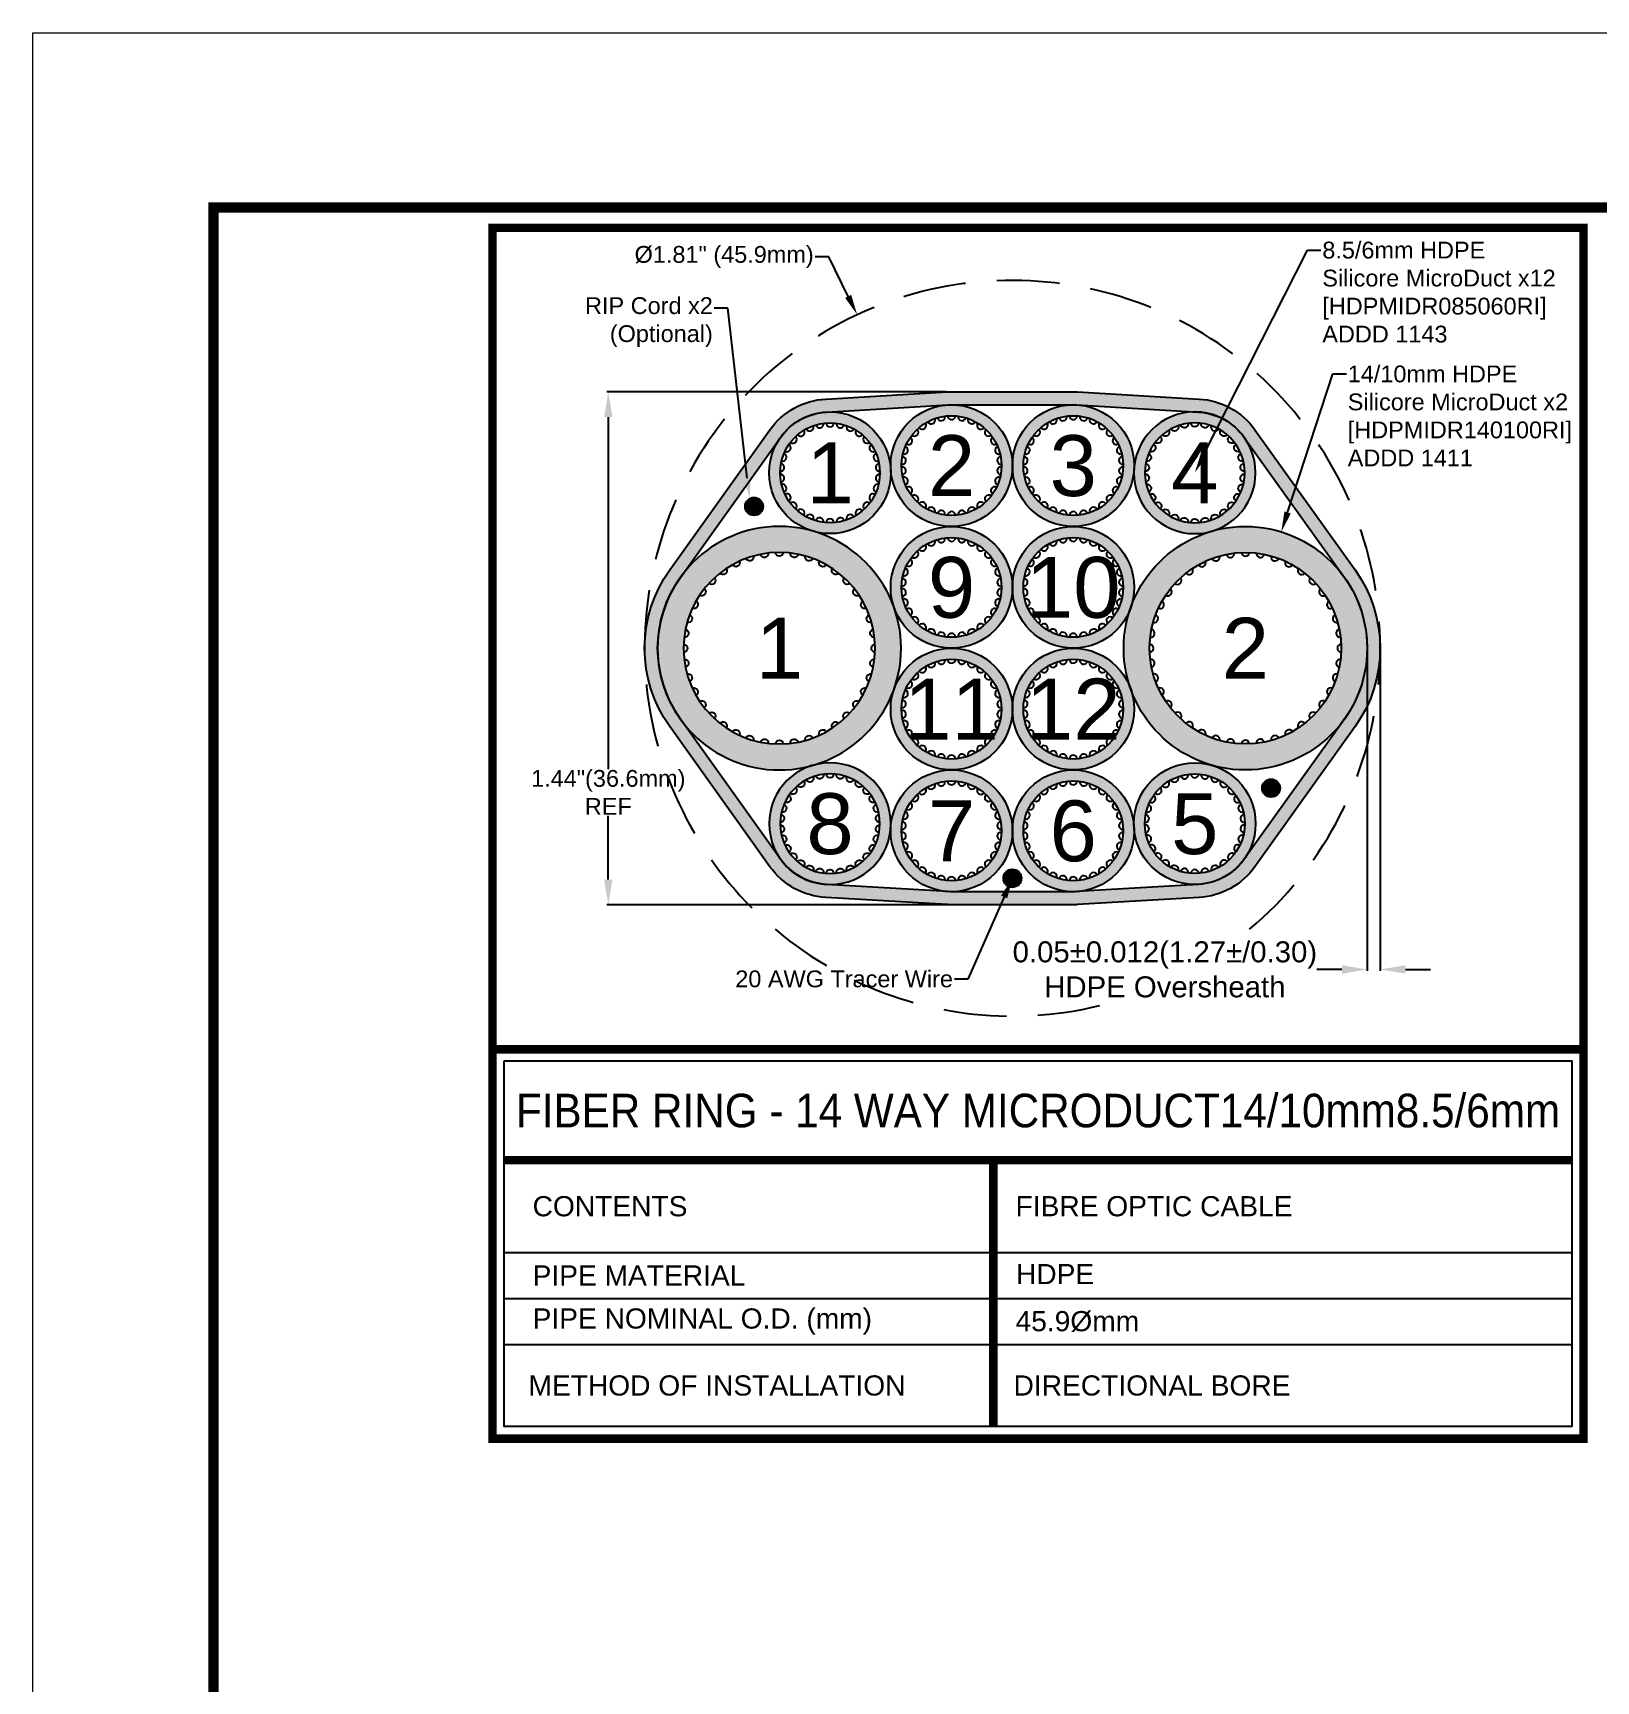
# Paper-space layout 'A-telMax Details' of a CAD drawing. Header units: metres. Extents: x 0 to 2556, y -256 to 559.
# Drawn here: x 0 to 186.1, y 362.6 to 558.8 of the extents above; entities that cross this region are included whole.
import ezdxf
from ezdxf import colors
from ezdxf.entities.mleader import LeaderData, LeaderLine
from ezdxf.enums import TextEntityAlignment as Align
from ezdxf.math import Vec2, Vec3

# ---------------------------------------------------------------- set-up
doc = ezdxf.new("R2010")
doc.units = ezdxf.units.M
doc.header["$LTSCALE"] = 10
doc.header["$MEASUREMENT"] = 0
doc.linetypes.add('( Dashed )', pattern=[0.75, 0.5, -0.25])
for name, color, linetype in [('DTS_DIMENSIONS', 7, 'Continuous'), ('Duct 14Wway 1(Blue)', 5, 'Continuous'), ('Duct 14Wway 10(Purple)', 195, 'Continuous'), ('Duct 14Wway 11(Rose)', 221, 'Continuous'), ('Duct 14Wway 12(Aqua)', 133, 'Continuous'), ('Duct 14Wway 2(Orange)', 20, 'Continuous'), ('Duct 14Wway 3(Green)', 102, 'Continuous'), ('Duct 14Wway 4(Brown)', 27, 'Continuous'), ('Duct 14Wway 5(Slate)', 8, 'Continuous'), ('Duct 14Wway 6(White)', 7, 'Continuous'), ('Duct 14Wway 7(Red)', 1, 'Continuous'), ('Duct 14Wway 8(Black)', 250, 'Continuous'), ('Duct 14Wway 9(Yellow)', 2, 'Continuous'), ('Duct 14Wway L2(Orange)', 32, 'Continuous'), ('Duct 2 (Orange)', 30, 'Continuous')]:
    doc.layers.add(name, color=color, linetype=linetype)
doc.layers.add('VIEWPORT', color=1, linetype='Continuous', lineweight=0, plot=False)
doc.styles.add('ARIAL', font='arial.ttf')
doc.styles.get("Standard").update_dxf_attribs({"font": 'arial.ttf'})
doc.dimstyles.get("Standard").update_dxf_attribs({"dimtxt": 0.18, "dimasz": 0.18, "dimexe": 0.18, "dimexo": 0.0625, "dimgap": 0.09, "dimtad": 0, "dimtih": 1, "dimtoh": 1, "dimdec": 0, "dimzin": 0, "dimdsep": 46, "dimtxsty": 'Standard', "dimcen": 0.09, "dimadec": 0, "dimazin": 0, "dimtfac": 1, "dimtdec": 0, "dimtofl": 0, "dimtmove": 0, "dimatfit": 3, "dimfxl": 1, "dimtolj": 1, "dimtzin": 0, "dimarcsym": 0})

# ---------------------------------------------------------------- blocks, each defined once
blk = doc.blocks.new('*U60')
at = {"color": 7, "ltscale": 1.5}
blk.add_arc((9.196297532441296e-18, 0.1183446436007358), 0.2256472439528661, 182.8048880000791, 357.1951119999209, dxfattribs=at)
blk = doc.blocks.new('*U61')
at = {"color": 0, "linetype": 'ByBlock', "lineweight": -2, "transparency": 16777216}
for p, rotation in [((-1.119152136849584, 12.25025463938641), 24), ((-0.5720773306656363, 12.42801001922838), 11.99999999999999), ((0.5720773306656348, 12.42801001922838), 348.0000000000001), ((1.119152136849584, 12.25025463938641), 336), ((-2.044792702059896, 11.5777374031142), 48.00000000000002), ((-1.617314624365428, 11.96264039311897), 35.99999999999999), ((1.617314624365427, 11.96264039311897), 324.0000000000001), ((2.044792702059893, 11.5777374031142), 312.0000000000001), ((-2.616870032725532, 10.58687040054294), 72), ((-2.382903526670337, 11.11236777700479), 60.00000000000001), ((2.382903526670335, 11.11236777700479), 300.0000000000001), ((2.616870032725532, 10.58687040054294), 288.0000000000001), ((-2.736466761215013, 10.02421203069621), 84.00000000000003), ((-2.736466761215012, 9.448983538161317), 96), ((2.736466761215012, 10.02421203069621), 276.0000000000001), ((2.736466761215012, 9.448983538161317), 264), ((-2.616870032725532, 8.886325168314587), 108), ((-2.382903526670337, 8.360827791852735), 120), ((2.382903526670337, 8.360827791852737), 240), ((2.616870032725533, 8.88632516831459), 252.0000000000001), ((-2.044792702059896, 7.895458165743324), 132), ((-1.617314624365429, 7.510555175738561), 144), ((1.61731462436543, 7.510555175738562), 216), ((2.044792702059896, 7.895458165743325), 228), ((-1.119152136849582, 7.222940929471113), 156.0000000000001), ((-0.572077330665635, 7.045185549629149), 168.0000000000001), ((-5.05449695331363e-16, 6.985057799276708), 180), ((0.5720773306656365, 7.045185549629149), 192), ((1.119152136849585, 7.222940929471115), 204)]:
    blk.add_blockref('*U60', p, dxfattribs=dict(at, rotation=rotation))
blk.add_blockref('*U60', (1.68483231777121e-16, 12.48813776958082), dxfattribs=at)
blk = doc.blocks.new('D14L')
at = {"ltscale": 1.5}
h = blk.add_hatch(color=0, dxfattribs=at)
h.dxf.hatch_style = 1
edge = h.paths.add_edge_path(flags=17)
edge.add_arc((0, 0), 2.869884628752791, 0, 360)
edge = h.paths.add_edge_path()
edge.add_arc((0, 0), 3.5, 0, 360)
at = {"color": 7}
for radius in [3.5, 2.869884628752791]:
    blk.add_circle((0, 0), radius, dxfattribs=at)
blk.add_blockref('*U61', (0, -9.736597784428763))
at = {"color": 7, "ltscale": 1.5, "style": 'ARIAL'}
blk.add_attdef('ID', text='', height=3.5, dxfattribs=at).set_placement((0, 0), align=Align.MIDDLE_CENTER)
blk = doc.blocks.new('*U58')
at = {"color": 7, "ltscale": 1.5}
blk.add_arc((9.196297532441296e-18, 0.1183446436007358), 0.2256472439528661, 182.8048880000791, 357.1951119999209, dxfattribs=at)
blk = doc.blocks.new('*U59')
at = {"color": 0, "linetype": 'ByBlock', "lineweight": -2, "transparency": 16777216}
for p, rotation in [((-0.8439475812499545, 15.065073103852), 8.999999999999984), ((0.8439475812499552, 15.065073103852), 351), ((-3.1710399740815, 14.10115987384592), 36), ((-2.449231274368561, 14.54348481391627), 27), ((-1.667114372148096, 14.86744824217722), 17.99999999999997), ((1.667114372148096, 14.86744824217722), 342.0000000000001), ((2.449231274368561, 14.54348481391627), 333), ((3.171039974081501, 14.10115987384592), 324), ((-3.814767145554251, 13.55136492998301), 45.00000000000001), ((3.814767145554252, 13.55136492998301), 315), ((-4.806887029487505, 12.18582905879732), 63.00000000000001), ((-4.364562089417156, 12.90763775851027), 54), ((4.364562089417157, 12.90763775851027), 306), ((4.806887029487505, 12.18582905879732), 297), ((-5.130850457748454, 11.40371215657686), 72), ((5.130850457748454, 11.40371215657686), 288), ((-5.328475319423241, 10.58054536567872), 81), ((5.328475319423242, 10.58054536567871), 278.9999999999999), ((-5.394895434538121, 9.736597784428763), 90), ((5.394895434538121, 9.736597784428763), 270), ((-5.328475319423242, 8.892650203178809), 99.00000000000001), ((5.328475319423241, 8.892650203178807), 261), ((-5.130850457748455, 8.069483412280668), 108), ((5.130850457748454, 8.069483412280666), 252), ((-4.806887029487505, 7.287366510060203), 117), ((-4.364562089417157, 6.565557810347263), 126), ((4.364562089417156, 6.565557810347261), 234), ((4.806887029487505, 7.287366510060202), 243), ((-3.814767145554252, 5.921830638874512), 135), ((3.81476714555425, 5.921830638874511), 225), ((-3.171039974081502, 5.372035695011608), 144), ((-2.449231274368562, 4.929710754941258), 153), ((-1.667114372148097, 4.60574732668031), 162.0000000000001), ((1.667114372148095, 4.605747326680309), 198), ((2.44923127436856, 4.929710754941257), 207), ((3.1710399740815, 5.372035695011606), 216), ((-0.8439475812499557, 4.408122465005523), 171), ((-9.910262138462668e-16, 4.341702349890642), 180), ((0.8439475812499537, 4.408122465005522), 189)]:
    blk.add_blockref('*U58', p, dxfattribs=dict(at, rotation=rotation))
blk.add_blockref('*U58', (3.30342071282089e-16, 15.13149321896688), dxfattribs=at)
blk = doc.blocks.new('t')
at = {"ltscale": 1.5}
h = blk.add_hatch(color=0, dxfattribs=at)
h.dxf.hatch_style = 1
edge = h.paths.add_edge_path(flags=17)
edge.add_arc((0, 0), 5.506517075177747, 0, 360)
edge = h.paths.add_edge_path()
edge.add_arc((0, 0), 7, 0, 360)
at = {"color": 7}
for radius in [7, 5.506517075177747]:
    blk.add_circle((0, 0), radius, dxfattribs=at)
blk.add_blockref('*U59', (0, -9.736597784428763))
at = {"color": 7, "ltscale": 1.5, "style": 'ARIAL'}
blk.add_attdef('ID', text='', height=3.5, dxfattribs=at).set_placement((0, 0), align=Align.MIDDLE_CENTER)
blk = doc.blocks.new('*D57')
at = {"layer": 'Defpoints', "color": 0, "ltscale": 1.5, "transparency": 16777216}
for p in [(54.12685281698811, 124.6339360954234), (13.77309476651279, 63.56685328948595), (54.64449960431893, 63.56685328948596)]:
    blk.add_point(p, dxfattribs=at)
at = {"layer": 'DTS_DIMENSIONS', "color": 0, "lineweight": -2, "ltscale": 1.5, "transparency": 16777216}
for p, q in [((54.06435281698811, 124.6339360954234), (13.59309476651277, 124.6339360954234)), ((13.77309476651278, 121.6339360954234), (13.77309476651279, 79.72065563923694)), ((13.77309476651279, 66.56685328948595), (13.77309476651279, 74.17321589389816)), ((54.58199960431893, 63.56685328948596), (13.59309476651279, 63.56685328948595))]:
    blk.add_line(p, q, dxfattribs=at)
at = {"layer": 'DTS_DIMENSIONS', "color": 0, "ltscale": 1.5, "transparency": 16777216}
for points in [[(13.27309476651278, 121.6339360954234), (14.27309476651278, 121.6339360954234), (13.77309476651278, 124.6339360954234)], [(13.27309476651279, 66.56685328948595), (14.27309476651279, 66.56685328948595), (13.77309476651279, 63.56685328948595)]]:
    blk.add_solid(points, dxfattribs=at)
at = {"layer": 'DTS_DIMENSIONS', "color": 0, "ltscale": 1.5, "transparency": 16777216, "insert": (13.77309476651281, 76.94693576656753), "char_height": 2, "attachment_point": 5}
blk.add_mtext('\\A1;1.44"(36.6mm)\\PREF', dxfattribs=at)
blk = doc.blocks.new('*D55')
at = {"layer": 'Defpoints', "color": 0, "ltscale": 1.5, "transparency": 16777216}
for p in [(306.1729934866358, 959.5639108285551), (307.7259338486176, 959.5639108285546), (307.7259338486176, 921.3161465233643)]:
    blk.add_point(p, dxfattribs=at)
at = {"layer": 'DTS_DIMENSIONS', "color": 0, "lineweight": -2, "ltscale": 1.5, "transparency": 16777216}
for p, q in [((306.1729934866358, 959.5014108285551), (306.1729934866358, 921.1361465233643)), ((307.7259338486176, 959.5014108285546), (307.7259338486176, 921.1361465233643)), ((303.1729934866358, 921.3161465233643), (300.1729934866358, 921.3161465233643)), ((310.7259338486176, 921.3161465233643), (313.7259338486176, 921.3161465233643))]:
    blk.add_line(p, q, dxfattribs=at)
at = {"layer": 'DTS_DIMENSIONS', "color": 0, "ltscale": 1.5, "transparency": 16777216}
for points in [[(303.1729934866358, 921.8161465233643), (303.1729934866358, 920.8161465233643), (306.1729934866358, 921.3161465233643)], [(310.7259338486176, 921.8161465233643), (310.7259338486176, 920.8161465233643), (307.7259338486176, 921.3161465233643)]]:
    blk.add_solid(points, dxfattribs=at)
at = {"layer": 'DTS_DIMENSIONS', "color": 0, "ltscale": 1.5, "transparency": 16777216, "insert": (282.0875978522565, 921.3161465233643), "char_height": 2.5, "width": 53.58079627556253, "attachment_point": 5}
blk.add_mtext('\\A1;0.05%%p0.012(1.27%%p/0.30)\\PHDPE Oversheath', dxfattribs=at)
blk = doc.blocks.new('*U270')
at = {"color": 7, "const_width": 1.207356550814765}
blk.add_lwpolyline([(722.0481283704057, 538.0250093943907), (21.5, 538.0250093943923), (21.5, 20.77500939439051), (842.0996135448786, 20.7750093850118), (842.0996135448786, 538.0250093943905)], dxfattribs=at)
at = {"color": 7, "const_width": 0.9999999999999998}
blk.add_lwpolyline([(21.5, 538.0250093943923), (842.0996135448786, 538.0250093943905), (842.0996135448786, 20.77500939439233), (21.5, 20.77500939439051)], close=True, dxfattribs=at)
at = {"layer": 'VIEWPORT'}
blk.add_lwpolyline([(0, 558.800018788781), (863.5996135448787, 558.800018788781), (863.5996135448804, 1.819e-12), (0, 0)], close=True, dxfattribs=at)
at = {"color": 7, "ltscale": 3}
for tag, p in [('KS', (737.0545629669266, 94.57891486703373)), ('ASBUILT_DATE', (797.0803061486289, 93.98015602985652)), ('DRAWN_BY', (737.0545629669264, 87.49923546962965)), ('DESIGNED_BY', (737.0545629669264, 80.53804023957672)), ('DESIGN_SCALE', (797.0803061451735, 74.10602704826671))]:
    blk.add_attdef(tag, text='', height=2, dxfattribs=at).set_placement(p, align=Align.TOP_LEFT)
blk = doc.blocks.new('d14wayFiberRing')
blk.add_wipeout([(0, 144.1734430297082), (129.88564836768023, 144.1734430297089), (129.88564836768023, 5.542233338928781e-13), (0, 0)])
at = {"ltscale": 1.5}
h = blk.add_hatch(color=1, dxfattribs=at)
h.dxf.hatch_style = 1
edge = h.paths.add_edge_path()
edge.add_arc((31.13235408354785, 110.9903759933544), 1.075468318885592, 0, 360)
h = blk.add_hatch(color=1, dxfattribs=at)
h.dxf.hatch_style = 1
edge = h.paths.add_edge_path()
edge.add_arc((92.69113691584869, 77.45541505456652), 1.075468318885592, 0, 360)
h = blk.add_hatch(color=1, dxfattribs=at)
h.dxf.hatch_style = 1
edge = h.paths.add_edge_path()
edge.add_arc((61.8915546269011, 66.71579310089612), 1.075468318885592, 0, 360)
at = {"layer": 'Duct 2 (Orange)'}
h = blk.add_hatch(color=256, dxfattribs=at)
h.dxf.hatch_style = 1
edge = h.paths.add_edge_path(flags=16)
edge.add_arc((54.64449960432287, 72.3668486740511), 7.247055022583268, 266.62771331653937, 269.9999999999737, ccw=False)
edge.add_line((54.2182022500499, 65.13234267390919), (39.74919024976907, 65.98493738244827))
edge.add_arc((40.17548760403796, 73.2194433825884), 7.247055022581255, 215.5701545855507, 266.62771331657086, ccw=False)
edge.add_line((34.28070493725738, 69.00383621258982), (22.35716727035935, 85.67679940179698))
edge.add_arc((34.1467326039222, 94.10801374179378), 14.49411004516367, 144.429845414452, 215.5701545855457, ccw=False)
edge.add_line((22.3571672703597, 102.5392280817911), (34.28070493725647, 119.2121912709969))
edge.add_arc((40.17548760403852, 114.9965841009993), 7.24705502258184, 93.37228668343329, 144.4298454144627, ccw=False)
edge.add_line((39.74919024976907, 122.23109010114), (54.2182022500499, 123.0836848096793))
edge.add_arc((54.64449960431902, 115.8491788095372), 7.24705502258324, 89.9999999999958, 93.37228668342999, ccw=False)
edge.add_line((54.64449960431955, 123.0962338321204), (69.13860964948265, 123.0962338321204))
edge.add_arc((69.1386096494832, 115.8491788095377), 7.247055022582742, 86.62771331656978, 90.00000000000438, ccw=False)
edge.add_line((69.5649070037523, 123.0836848096793), (84.03391900403312, 122.23109010114))
edge.add_arc((83.6076216497635, 114.9965841009996), 7.247055022581567, 35.570154585558214, 86.62771331656518, ccw=False)
edge.add_line((89.50240431654379, 119.2121912709991), (101.4259419834425, 102.5392280817911))
edge.add_arc((89.6363766498799, 94.10801374179378), 14.49411004516375, -35.570154585545424, 35.57015458554781, ccw=False)
edge.add_line((101.4259419834428, 85.67679940179698), (89.50240431654481, 69.00383621258982))
edge.add_arc((83.607621649764, 73.2194433825888), 7.247055022581684, 273.37228668343084, 324.4298454144477, ccw=False)
edge.add_line((84.03391900403312, 65.98493738244827), (69.5649070037523, 65.13234267390919))
edge.add_arc((69.13860964947933, 72.36684867405066), 7.247055022582828, 270.00000000002615, 273.3722866834607, ccw=False)
edge.add_line((69.13860964948265, 65.11979365146783), (54.64449960431955, 65.11979365146783))
edge = h.paths.add_edge_path()
edge.add_arc((54.64449960431928, 72.3668486740504), 8.799995384564227, 266.6277133165679, 270.0000000000047, ccw=False)
edge.add_line((54.12685281699225, 63.58209138816471), (39.65784081671131, 64.43468609670379))
edge.add_arc((40.17548760403837, 73.21944338258808), 8.79999538456284, 215.5701545855472, 266.62771331656717, ccw=False)
edge.add_line((33.01753722294745, 68.10049181901888), (21.09399955604908, 84.77345500822605))
edge.add_arc((34.14673260392188, 94.10801374179354), 16.04705040714498, 144.4298454144505, 215.5701545855453, ccw=False)
edge.add_line((21.09399955604977, 103.442572475362), (33.01753722294654, 120.1155356645683))
edge.add_arc((40.17548760403825, 114.9965841010003), 8.799995384562775, 93.37228668343198, 144.4298454144621, ccw=False)
edge.add_line((39.65784081671131, 123.7813413868845), (54.12685281699225, 124.6339360954236))
edge.add_arc((54.64449960431542, 115.8491788095378), 8.799995384564085, 89.99999999997021, 93.37228668340691, ccw=False)
edge.add_line((54.64449960432, 124.6491741941019), (69.13860964948265, 124.6491741941019))
edge.add_arc((69.13860964948702, 115.849178809546), 8.799995384555913, 86.62771331659161, 90.00000000002848, ccw=False)
edge.add_line((69.65625643680994, 124.6339360954236), (84.12526843709077, 123.7813413868845))
edge.add_arc((83.6076216497632, 114.9965841009996), 8.799995384563491, 35.57015458555651, 86.62771331656421, ccw=False)
edge.add_line((90.76557203085383, 120.1155356645703), (102.6891096977524, 103.442572475362))
edge.add_arc((89.63637664988022, 94.10801374179339), 16.04705040714515, -35.570154585544174, 35.5701545855498, ccw=False)
edge.add_line((102.6891096977533, 84.77345500822605), (90.76557203085474, 68.10049181901888))
edge.add_arc((83.60762164976342, 73.21944338258884), 8.799995384563601, 273.3722866834344, 324.42984541445037, ccw=False)
edge.add_line((84.12526843709077, 64.43468609670379), (69.65625643680994, 63.58209138816471))
edge.add_arc((69.13860964948293, 72.3668486740499), 8.79999538456373, 269.99999999999517, 273.37228668343215, ccw=False)
edge.add_line((69.13860964948219, 63.56685328948618), (54.64449960432, 63.56685328948618))
at = {"const_width": 1, "flags": 128}
blk.add_lwpolyline([(0, 144.1734430297082), (129.8856483676802, 144.1734430297089), (129.8856483676802, 5.684341886080801e-13), (0, 0)], close=True, dxfattribs=at)
for points in [[(54.64449960432, 63.56685328948618, -0.01471543852941556), (54.12685281699225, 63.58209138816471), (39.65784081671131, 64.43468609670379, -0.2265409196609927), (33.01753722294745, 68.10049181901888), (21.09399955604908, 84.77345500822605, -0.3207776012490736), (21.09399955604977, 103.442572475362), (33.01753722294654, 120.1155356645683, -0.2265409196610388), (39.65784081671131, 123.7813413868845), (54.12685281699225, 124.6339360954236, -0.0147154385294156), (54.64449960432, 124.6491741941019), (69.13860964948265, 124.6491741941019, -0.01471543852941635), (69.65625643680994, 124.6339360954236), (84.12526843709077, 123.7813413868845, -0.2265409196609362), (90.76557203085383, 120.1155356645703), (102.6891096977524, 103.442572475362, -0.3207776012490695), (102.6891096977533, 84.77345500822605), (90.76557203085474, 68.10049181901888, -0.2265409196609739), (84.12526843709077, 64.43468609670379), (69.65625643680994, 63.58209138816471, -0.01471543852941638), (69.13860964948219, 63.56685328948618)], [(54.64449960431955, 65.11979365146783, -0.01471543852940482), (54.2182022500499, 65.13234267390919), (39.74919024976907, 65.98493738244827, -0.2265409196609932), (34.28070493725738, 69.00383621258982), (22.35716727035935, 85.67679940179698, -0.3207776012490686), (22.3571672703597, 102.5392280817911), (34.28070493725647, 119.2121912709969, -0.2265409196610359), (39.74919024976907, 122.23109010114), (54.2182022500499, 123.0836848096793, -0.01471543852940465), (54.64449960431955, 123.0962338321204), (69.13860964948265, 123.0962338321204, -0.01471543852940565), (69.5649070037523, 123.0836848096793), (84.03391900403312, 122.23109010114, -0.2265409196609331), (89.50240431654379, 119.2121912709991), (101.4259419834425, 102.5392280817911, -0.3207776012490666), (101.4259419834428, 85.67679940179698), (89.50240431654481, 69.00383621258982, -0.2265409196609785), (84.03391900403312, 65.98493738244827), (69.5649070037523, 65.13234267390919, -0.0147154385294057), (69.13860964948265, 65.11979365146783)]]:
    blk.add_lwpolyline(points, format="xyb", close=True)
for points in [[(2.273736754432321e-13, 46.3548692149667), (129.8856483676802, 46.3548692149667)], [(1.371455499448302, 33.14456824551303), (128.5141928682322, 33.14456824551303)], [(59.62330584749338, 33.14456824551314), (59.62330584749338, 1.427936920769639)]]:
    blk.add_lwpolyline(points, dxfattribs=at)
at = {"flags": 128}
blk.add_lwpolyline([(1.371455499448302, 44.98341371551828), (128.5141928682322, 44.98341371551805), (128.5141928682325, 1.427936920769639), (1.371455499448643, 1.427936920769639)], close=True, dxfattribs=at)
for points in [[(1.371455499448302, 22.17292424992706), (128.5141928682322, 22.17292424992706)], [(1.371455499448302, 16.6871022521342), (128.5141928682322, 16.6871022521342)], [(1.371455499448302, 11.20128025434121), (128.5141928682322, 11.20128025434121)]]:
    blk.add_lwpolyline(points, dxfattribs=at)
at = {"color": 1, "ltscale": 1.5}
for centre in [(31.13235408354785, 110.9903759933544), (92.69113691584869, 77.45541505456652), (61.8915546269011, 66.71579310089612)]:
    blk.add_circle(centre, 1.075468318885592, dxfattribs=at)
at = {"linetype": '( Dashed )', "ltscale": 1.5}
blk.add_arc((61.8915546269011, 94.10801374179357), 43.79187243012428, 310.1672226072231, 288.011198902823, dxfattribs=at)
at = {"layer": 'Duct 14Wway 1(Blue)', "color": 5, "xscale": 2.070587149309015, "yscale": 2.070587149309015, "zscale": 2.070587149309015}
blk.add_blockref('D14L', (40.17548760403861, 114.9965841009993), dxfattribs=at).add_auto_attribs({'ID': '1'})
at = {"layer": 'Duct 14Wway 1(Blue)', "color": 5}
ref = blk.add_blockref('t', (34.14673260392158, 94.10801374179357), dxfattribs=dict(at, xscale=-2.070587149309015, yscale=2.070587149309015, zscale=2.070587149309015))
ref.add_attrib('ID', '1', dxfattribs={"layer": '0', "color": 7, "ltscale": 1.5, "height": 7.247055022581551, "style": 'ARIAL'}).set_placement((34.14673260392158, 94.10801374179357), align=Align.MIDDLE_CENTER)
at = {"layer": 'Duct 14Wway 10(Purple)', "color": 192, "xscale": 2.070587149309015, "yscale": 2.070587149309015, "zscale": 2.070587149309015}
blk.add_blockref('D14L', (69.13860964948265, 101.3550687643752), dxfattribs=at).add_auto_attribs({'ID': '10'})
at = {"layer": 'Duct 14Wway 11(Rose)', "color": 6, "xscale": 2.070587149309015, "yscale": 2.070587149309015, "zscale": 2.070587149309015}
blk.add_blockref('D14L', (54.64449960431955, 86.86095871921214), dxfattribs=at).add_auto_attribs({'ID': '11'})
at = {"layer": 'Duct 14Wway 12(Aqua)', "color": 132, "xscale": 2.070587149309015, "yscale": 2.070587149309015, "zscale": 2.070587149309015}
blk.add_blockref('D14L', (69.13860964948265, 86.86095871921214), dxfattribs=at).add_auto_attribs({'ID': '12'})
at = {"layer": 'Duct 14Wway 2(Orange)', "color": 30, "xscale": 2.070587149309015, "yscale": 2.070587149309015, "zscale": 2.070587149309015}
blk.add_blockref('D14L', (54.64449960431955, 115.8491788095381), dxfattribs=at).add_auto_attribs({'ID': '2'})
at = {"layer": 'Duct 14Wway 3(Green)', "color": 3, "xscale": 2.070587149309015, "yscale": 2.070587149309015, "zscale": 2.070587149309015}
blk.add_blockref('D14L', (69.13860964948265, 115.8491788095381), dxfattribs=at).add_auto_attribs({'ID': '3'})
at = {"layer": 'Duct 14Wway 4(Brown)', "color": 25}
ref = blk.add_blockref('D14L', (83.60762164976347, 114.9965841009993), dxfattribs=dict(at, xscale=-2.070587149309015, yscale=2.070587149309015, zscale=2.070587149309015))
ref.add_attrib('ID', '4', dxfattribs={"layer": '0', "color": 7, "ltscale": 1.5, "height": 7.24705502258155, "style": 'ARIAL'}).set_placement((83.60762164976347, 114.9965841009993), align=Align.MIDDLE_CENTER)
at = {"layer": 'Duct 14Wway 5(Slate)', "color": 9, "xscale": 2.070587149309015, "yscale": 2.070587149309015, "zscale": 2.070587149309015}
blk.add_blockref('D14L', (83.60762164976347, 73.21944338258811), dxfattribs=at).add_auto_attribs({'ID': '5'})
at = {"layer": 'Duct 14Wway 6(White)', "color": 255, "xscale": 2.070587149309015, "yscale": 2.070587149309015, "zscale": 2.070587149309015}
blk.add_blockref('D14L', (69.13860964948265, 72.36684867404904), dxfattribs=at).add_auto_attribs({'ID': '6'})
at = {"layer": 'Duct 14Wway 7(Red)', "color": 1, "xscale": 2.070587149309015, "yscale": 2.070587149309015, "zscale": 2.070587149309015}
blk.add_blockref('D14L', (54.64449960431955, 72.36684867404904), dxfattribs=at).add_auto_attribs({'ID': '7'})
at = {"layer": 'Duct 14Wway 8(Black)', "color": 7}
ref = blk.add_blockref('D14L', (40.17548760403861, 73.21944338258811), dxfattribs=dict(at, xscale=-2.070587149309015, yscale=2.070587149309015, zscale=2.070587149309015, rotation=180))
ref.add_attrib('ID', '8', dxfattribs={"layer": '0', "color": 7, "ltscale": 1.5, "height": 7.24705502258155, "style": 'ARIAL'}).set_placement((40.17548760403861, 73.21944338258811), align=Align.MIDDLE_CENTER)
at = {"layer": 'Duct 14Wway 9(Yellow)', "color": 2, "xscale": 2.070587149309015, "yscale": 2.070587149309015, "zscale": 2.070587149309015}
blk.add_blockref('D14L', (54.64449960431955, 101.3550687643752), dxfattribs=at).add_auto_attribs({'ID': '9'})
at = {"layer": 'Duct 14Wway L2(Orange)', "color": 30, "xscale": 2.070587149309015, "yscale": 2.070587149309015, "zscale": 2.070587149309015}
blk.add_blockref('t', (89.63637664988062, 94.10801374179357), dxfattribs=at).add_auto_attribs({'ID': '2'})
at = {"width": 0.9}
blk.add_text('FIBER RING - 14 WAY MICRODUCT14/10mm8.5/6mm', height=4, dxfattribs=at).set_placement((64.94282418384023, 39.06399098051554), align=Align.MIDDLE_CENTER)
at = {"char_height": 2.400047124034415, "attachment_point": 4}
for s, insert, width in [('CONTENTS', (4.761883194943948, 27.65874624772005), 112.0261995928463), ('{\\C7;FIBRE OPTIC CABLE }', (62.26732689909477, 27.65874624772005), 59.79660265552599), ('PIPE MATERIAL', (4.761883194943948, 19.43001325103069), 112.0261995928463), ('HDPE', (62.3166828185897, 19.59505676898834), 65.46873332556383), ('PIPE NOMINAL O.D. (mm)', (4.761883194943948, 13.9441912532377), 112.0261995928463), ('45.9%%Cmm', (62.26732689909477, 13.9441912532377), 112.0261995928463), ('METHOD OF INSTALLATION', (4.274503833198878, 6.314608587555426), 112.0261995928463), ('DIRECTIONAL BORE', (62.02879280532579, 6.314608587555426), 63.99901259235649)]:
    blk.add_mtext(s, dxfattribs=dict(at, insert=insert, width=width))
at = {"layer": 'DTS_DIMENSIONS', "ltscale": 1.5}
dim = blk.add_linear_dim(base=(13.77309476651279, 63.56685328948595), p1=(54.12685281698808, 124.6339360954233), p2=(54.6444996043189, 63.56685328948593), angle=90, text='1.44"(36.6mm)\\PREF', dimstyle='Standard', override={"dimtxt": 2, "dimasz": 3}, dxfattribs=at)
dim.commit()
dim.dimension.update_dxf_attribs({"geometry": '*D57', "text_midpoint": (13.77309476651281, 76.94693576656753), "dimtype": 128})
dim = blk.add_linear_dim(base=(105.6834270570255, 55.86024943660277), p1=(104.1304866950437, 94.10801374179357), p2=(105.6834270570255, 94.10801374179312), text='0.05%%p0.012(1.27%%p/0.30)\\PHDPE Oversheath', dimstyle='Standard', override={"dimtxt": 2.5, "dimasz": 3}, dxfattribs=at)
dim.commit()
dim.dimension.update_dxf_attribs({"geometry": '*D55', "text_midpoint": (80.04509106066445, 55.86024943660277), "dimtype": 128, "insert": (-202.0425067915921, -865.4558970867615)})
ml = blk.add_multileader_mtext('Standard')
ml.set_content('%%C1.81" (45.9mm)', color=256)
ml.set_leader_properties()
ml.build(insert=Vec2(0, 0))
ml.multileader.update_dxf_attribs({"dogleg_length": 2, "arrow_head_size": 2.43})
ctx = ml.context
ctx.base_point, ctx.char_height, ctx.arrow_head_size, ctx.landing_gap_size, ctx.plane_origin, ctx.plane_x_axis, ctx.plane_y_axis = Vec3(16.95349805624359, 140.7043047515139), 2, 2.43, 0.162, Vec3(76.60638668738886, 171.3930278976359), Vec3(1, -1.224646799147353e-16), Vec3(1.224646799147353e-16, 1)
ctx.text_align_type = 2
notes = []
notes.append((ctx, [(0, (1, 1, 0), (40.01618837002258, 140.7043047515139), (-1, 1.224646799147353e-16), 1.62, [(0, [(43.41437915524887, 133.8109365249597)], 0, [])])]))
ctx.mtext.insert, ctx.mtext.text_direction, ctx.mtext.width, ctx.mtext.alignment, ctx.mtext.flow_direction = Vec3(38.23418837002254, 141.9983020230009), Vec3(1, -1.224646799147353e-16), 25.80752970313379, 3, 5
ml = blk.add_multileader_mtext('Standard')
ml.set_content('8.5/6mm HDPE\\PSilicore MicroDuct x12\\P[HDPMIDR085060RI]\\PADDD 1143', color=256)
ml.set_leader_properties()
ml.build(insert=Vec2(0, 0))
ml.multileader.update_dxf_attribs({"dogleg_length": 2, "arrow_head_size": 2.43})
ctx = ml.context
ctx.base_point, ctx.char_height, ctx.arrow_head_size, ctx.landing_gap_size, ctx.plane_origin, ctx.plane_x_axis, ctx.plane_y_axis = Vec3(98.63107987921637, 141.4947406143114), 2, 2.43, 0.162, Vec3(135.8186025914482, 137.7967553313794), Vec3(1, -1.224646799147353e-16), Vec3(1.224646799147353e-16, 1)
notes.append((ctx, [(1, (1, 1, 0), (97.01107987921637, 141.4947406143114), (1, -1.224646799147353e-16), 1.62, [(0, [(83.60762164976347, 114.9965841009993)], 0, [])])]))
ctx.mtext.insert, ctx.mtext.text_direction, ctx.mtext.flow_direction = Vec3(98.7930798792164, 142.5124759485542), Vec3(1, -1.224646799147353e-16), 5
ml = blk.add_multileader_mtext('Standard')
ml.set_content('RIP Cord x2\\P(Optional)', color=256)
ml.set_leader_properties()
ml.build(insert=Vec2(0, 0))
ml.multileader.update_dxf_attribs({"dogleg_length": 2, "arrow_head_size": 2.43})
ctx = ml.context
ctx.base_point, ctx.char_height, ctx.arrow_head_size, ctx.landing_gap_size, ctx.plane_origin, ctx.plane_x_axis, ctx.plane_y_axis = Vec3(11.21034971225125, 134.6055797881877), 2, 2.43, 0.162, Vec3(27.87480744216839, 137.7967553313794), Vec3(1, -1.224646799147353e-16), Vec3(1.224646799147353e-16, 1)
ctx.text_align_type = 2
notes.append((ctx, [(0, (1, 1, 0), (28.00428149942724, 134.6055797881877), (-1, 1.224646799147353e-16), 1.62, [(0, [(30.60546411313965, 111.9279361588957)], 0, [])])]))
ctx.mtext.insert, ctx.mtext.text_direction, ctx.mtext.alignment, ctx.mtext.flow_direction = Vec3(26.2222814994272, 135.8995770596747), Vec3(1, -1.224646799147353e-16), 3, 5
ml = blk.add_multileader_mtext('Standard')
ml.set_content('14/10mm HDPE\\PSilicore MicroDuct x2\\P[HDPMIDR140100RI]\\PADDD 1411', color=256)
ml.set_leader_properties()
ml.build(insert=Vec2(0, 0))
ml.multileader.update_dxf_attribs({"dogleg_length": 2, "arrow_head_size": 2.43})
ctx = ml.context
ctx.base_point, ctx.char_height, ctx.arrow_head_size, ctx.landing_gap_size, ctx.plane_origin, ctx.plane_x_axis, ctx.plane_y_axis = Vec3(101.6584981677796, 126.7684157261032), 2, 2.43, 0.162, Vec3(135.973946848274, 114.1051744328248), Vec3(1, -1.224646799147353e-16), Vec3(1.224646799147353e-16, 1)
notes.append((ctx, [(1, (1, 1, 0), (100.0384981677796, 126.7684157261032), (1, -1.224646799147353e-16), 1.62, [(0, [(93.90619212441686, 107.9589307444584)], 0, [])])]))
ctx.mtext.insert, ctx.mtext.text_direction, ctx.mtext.flow_direction = Vec3(101.8204981677796, 127.7690978543433), Vec3(1, -1.224646799147353e-16), 5
ml = blk.add_multileader_mtext('Standard')
ml.set_content('20 AWG Tracer Wire', color=256)
ml.set_leader_properties()
ml.build(insert=Vec2(0, 0))
ml.multileader.update_dxf_attribs({"dogleg_length": 2, "arrow_head_size": 2.43})
ctx = ml.context
ctx.base_point, ctx.char_height, ctx.arrow_head_size, ctx.landing_gap_size, ctx.plane_origin, ctx.plane_x_axis, ctx.plane_y_axis = Vec3(28.92709819582594, 54.72370998858514), 2, 2.43, 0.162, Vec3(126.176270620785, 54.93983015065362), Vec3(1, -1.224646799147353e-16), Vec3(1.224646799147353e-16, 1)
ctx.text_align_type = 2
notes.append((ctx, [(0, (1, 1, 0), (56.59824689978228, 54.72370998858514), (-1, 1.224646799147353e-16), 1.62, [(0, [(61.8915546269011, 66.71579310089612)], 0, [])])]))
ctx.mtext.insert, ctx.mtext.text_direction, ctx.mtext.width, ctx.mtext.alignment, ctx.mtext.flow_direction = Vec3(54.81624689978224, 55.74076319458788), Vec3(1, -1.224646799147353e-16), 25.80752970313379, 3, 5
for ctx, leaders in notes:
    for number, flags, end, landing, length, lines in leaders:
        leader = LeaderData()
        leader.index, (leader.has_last_leader_line, leader.has_dogleg_vector, leader.attachment_direction) = number, flags
        leader.last_leader_point, leader.dogleg_vector, leader.dogleg_length = Vec3(end), Vec3(landing), length
        for number, points, colour, breaks in lines:
            line = LeaderLine()
            line.index, line.vertices, line.color, line.breaks = number, Vec3.list(points), colors.encode_raw_color(colour), breaks
            leader.lines.append(line)
        ctx.leaders.append(leader)

psp = doc.layouts.new('A-telMax Details')

# ---------------------------------------------------------------- block references
psp.add_blockref('d14wayFiberRing', (54.72983119718833, 391.4370493703276))

# ---------------------------------------------------------------- next in the draw order: block references
at = {"color": 7}
psp.add_blockref('*U270', (0, -1.13686837721616e-13), dxfattribs=at)

doc.saveas('drawing.dxf')
